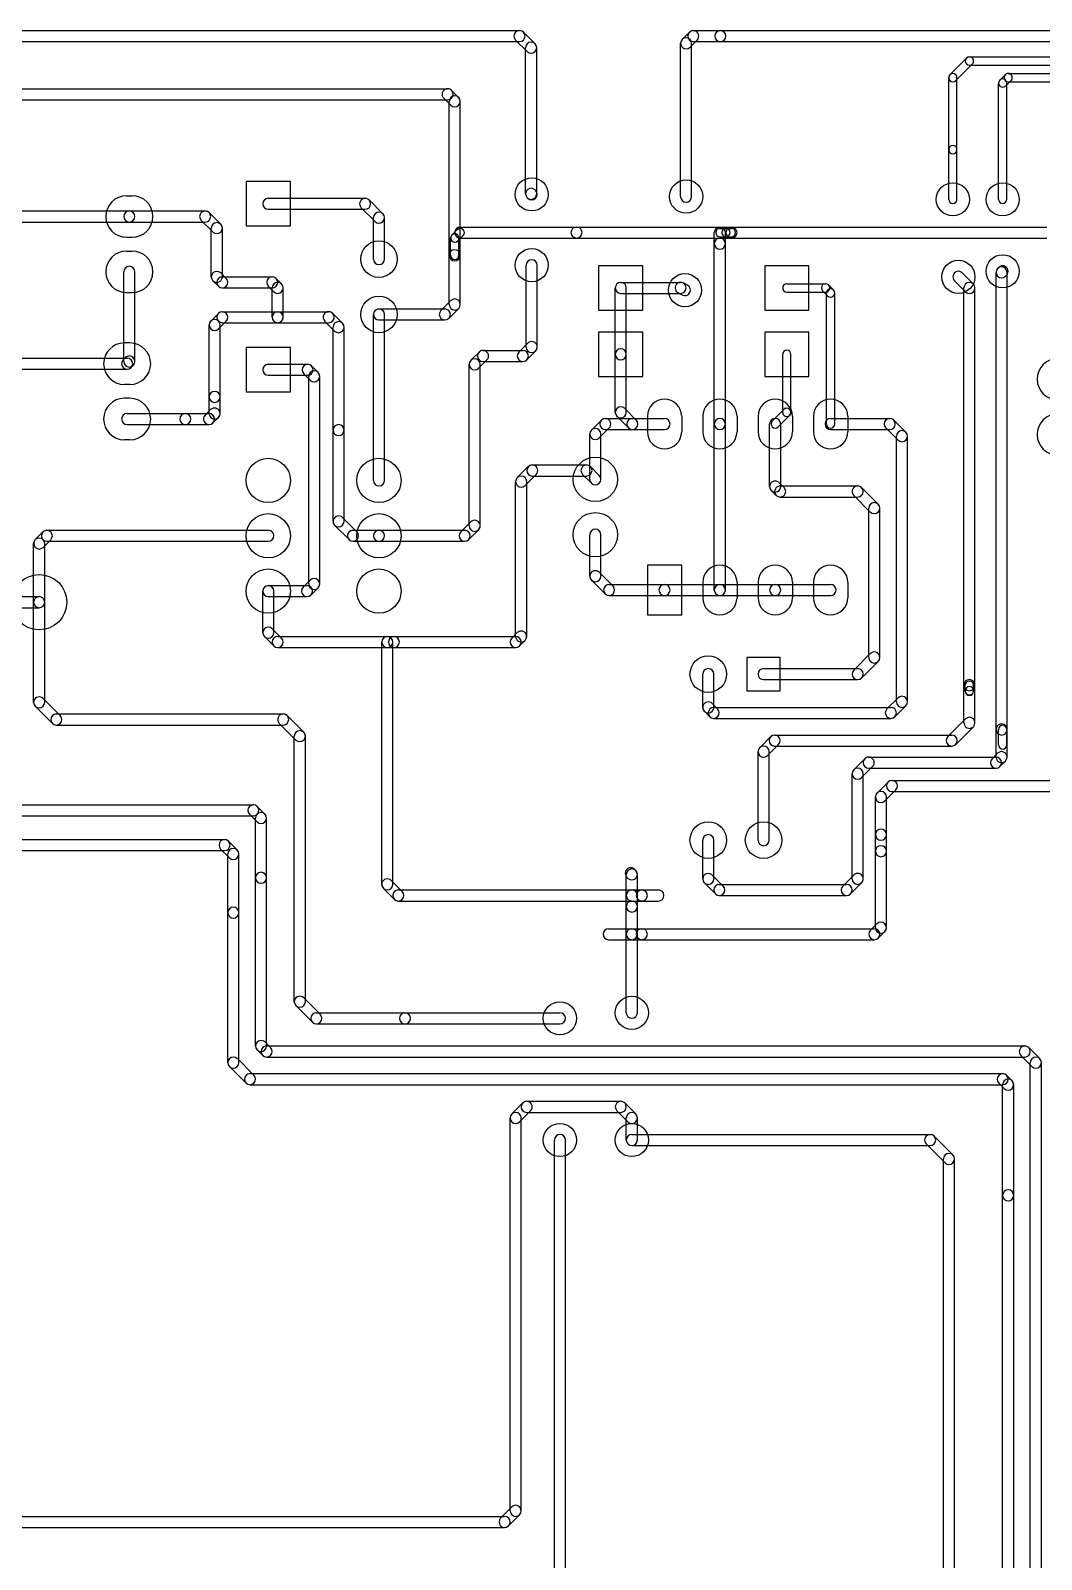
# Model space of a CAD drawing. Extents: x 6950 to 110575, y 15345 to 73470.
# Drawn here: x 23355 to 41620, y 43372 to 71000 of the extents above; entities that cross this region are included whole.
import ezdxf

# ---------------------------------------------------------------- set-up
doc = ezdxf.new("R2010")
doc.units = 0
doc.layers.add('BLACK', color=1, linetype='CONTINUOUS')

msp = doc.modelspace()

# ---------------------------------------------------------------- linework, layer by layer
at = {"layer": 'BLACK'}
for p, q in [((21650, 71000), (32190, 71000)), ((21650, 70800), (32190, 70800)), ((32329, 70620), (32120, 70829)), ((32470, 70761), (32261, 70970)), ((35100, 68000), (35100, 70770)), ((35130, 70841), (35259, 70970)), ((35271, 70700), (35400, 70829)), ((35300, 68000), (35300, 70770)), ((35330, 71000), (35820, 71000)), ((35330, 70800), (35820, 70800)), ((35820, 71000), (77880, 71000)), ((35820, 70800), (77880, 70800)), ((32300, 68050), (32300, 70690)), ((32500, 68050), (32500, 70690)), ((39967, 70203), (40267, 70503)), ((40320, 70525), (76620, 70525)), ((40073, 70097), (40373, 70397)), ((40320, 70375), (76620, 70375)), ((40867, 70104), (40966, 70203)), ((41020, 70225), (76220, 70225)), ((22620, 69950), (30890, 69950)), ((31090, 69791), (30961, 69920)), ((39945, 68850), (39945, 70150)), ((40095, 68850), (40095, 70150)), ((40845, 67950), (40845, 70050)), ((40974, 69997), (41073, 70096)), ((40995, 67950), (40995, 70050)), ((41020, 70075), (76220, 70075)), ((22620, 69750), (30890, 69750)), ((30949, 69650), (30820, 69779)), ((30920, 66940), (30920, 69720)), ((31120, 66940), (31120, 69720)), ((39945, 67950), (39945, 68850)), ((40095, 67950), (40095, 68850)), ((28050, 68270), (27250, 68270)), ((27250, 68270), (27250, 67470)), ((28050, 67470), (28050, 68270)), ((25090, 68015), (25190, 68015)), ((27650, 67970), (29400, 67970)), ((32339, 67969), (32329, 67979)), ((32481, 68111), (32471, 68121)), ((23140, 67740), (25140, 67740)), ((25140, 67740), (26510, 67740)), ((26581, 67710), (26790, 67501)), ((27650, 67770), (29400, 67770)), ((29579, 67550), (29330, 67799)), ((29720, 67691), (29471, 67940)), ((23140, 67540), (25140, 67540)), ((25140, 67540), (26510, 67540)), ((26440, 67569), (26649, 67360)), ((26620, 66550), (26620, 67430)), ((26820, 66550), (26820, 67430)), ((27250, 67470), (28050, 67470)), ((29550, 66870), (29550, 67620)), ((29750, 66870), (29750, 67620)), ((31120, 67450), (33220, 67450)), ((33220, 67450), (36020, 67450)), ((35810, 67425), (35920, 67425)), ((35920, 67425), (36020, 67425)), ((36020, 67450), (41720, 67450)), ((25090, 67265), (25190, 67265)), ((30945, 66940), (30945, 67250)), ((31066, 67403), (30967, 67304)), ((31173, 67296), (31074, 67197)), ((31095, 66940), (31095, 67250)), ((31120, 67250), (33220, 67250)), ((33220, 67250), (36020, 67250)), ((35710, 67150), (35710, 67350)), ((35710, 63890), (35710, 67150)), ((35810, 67275), (35920, 67275)), ((35910, 67150), (35910, 67350)), ((35910, 63890), (35910, 67150)), ((35920, 67275), (36020, 67275)), ((36020, 67250), (41720, 67250)), ((25090, 67015), (25190, 67015)), ((30920, 66050), (30920, 66940)), ((31120, 66050), (31120, 66940)), ((25040, 65020), (25040, 66640)), ((25240, 65020), (25240, 66640)), ((26791, 66620), (26890, 66521)), ((32310, 65280), (32310, 66760)), ((32510, 65280), (32510, 66760)), ((33620, 66750), (33620, 65950)), ((34420, 66750), (33620, 66750)), ((34420, 65950), (34420, 66750)), ((36620, 66750), (36620, 65950)), ((37420, 66750), (36620, 66750)), ((37420, 65950), (37420, 66750)), ((40390, 66421), (40191, 66620)), ((40800, 58370), (40800, 66630)), ((40829, 66701), (40849, 66721)), ((41000, 58370), (41000, 66630)), ((26650, 66479), (26749, 66380)), ((26820, 66550), (27720, 66550)), ((26820, 66350), (27720, 66350)), ((27650, 66379), (27749, 66280)), ((27720, 65820), (27720, 66350)), ((27791, 66520), (27890, 66421)), ((27920, 65820), (27920, 66350)), ((33920, 65150), (33920, 66350)), ((34020, 66450), (35100, 66450)), ((34120, 65150), (34120, 66350)), ((35224, 66400), (35145, 66439)), ((37020, 66425), (37720, 66425)), ((37773, 66403), (37863, 66313)), ((40249, 66280), (40050, 66479)), ((40220, 59170), (40220, 66350)), ((40420, 59170), (40420, 66350)), ((40971, 66559), (40991, 66579)), ((25090, 66265), (25190, 66265)), ((30949, 66121), (30769, 65941)), ((34020, 66250), (35100, 66250)), ((35135, 66221), (35056, 66260)), ((37020, 66275), (37720, 66275)), ((37667, 66297), (37757, 66207)), ((37735, 63890), (37735, 66260)), ((37885, 63890), (37885, 66260)), ((26749, 65890), (26610, 65751)), ((26820, 65920), (27820, 65920)), ((27820, 65920), (28740, 65920)), ((28991, 65711), (28811, 65891)), ((29550, 62870), (29550, 65870)), ((29650, 65970), (30840, 65970)), ((29650, 65770), (30840, 65770)), ((29750, 62870), (29750, 65870)), ((31091, 65979), (30911, 65799)), ((33620, 65950), (34420, 65950)), ((36620, 65950), (37420, 65950)), ((26580, 64380), (26580, 65680)), ((26890, 65749), (26751, 65610)), ((26780, 64380), (26780, 65680)), ((26820, 65720), (27820, 65720)), ((27820, 65720), (28740, 65720)), ((28849, 65569), (28669, 65749)), ((28820, 63780), (28820, 65640)), ((29020, 63780), (29020, 65640)), ((33620, 65550), (33620, 64750)), ((34420, 65550), (33620, 65550)), ((34420, 64750), (34420, 65550)), ((36620, 65550), (36620, 64750)), ((37420, 65550), (36620, 65550)), ((37420, 64750), (37420, 65550)), ((25150, 65355), (25050, 65355)), ((28050, 65270), (27250, 65270)), ((27250, 65270), (27250, 64470)), ((28050, 64470), (28050, 65270)), ((31530, 65220), (32250, 65220)), ((32179, 65191), (32339, 65351)), ((32321, 65049), (32481, 65209)), ((23190, 65080), (25100, 65080)), ((25069, 65091), (25029, 65051)), ((25211, 64949), (25171, 64909)), ((27650, 64970), (28360, 64970)), ((28431, 64940), (28550, 64821)), ((31280, 62050), (31280, 64970)), ((31309, 65041), (31459, 65191)), ((31451, 64899), (31601, 65049)), ((31480, 62050), (31480, 64970)), ((31530, 65020), (32250, 65020)), ((33920, 64100), (33920, 65150)), ((34120, 64100), (34120, 65150)), ((36945, 64100), (36945, 65150)), ((37095, 64100), (37095, 65150)), ((23190, 64880), (25100, 64880)), ((27650, 64770), (28360, 64770)), ((28290, 64799), (28409, 64680)), ((28380, 61000), (28380, 64750)), ((28580, 61000), (28580, 64750)), ((33620, 64750), (34420, 64750)), ((36620, 64750), (37420, 64750)), ((25150, 64605), (25050, 64605)), ((26580, 64080), (26580, 64380)), ((26780, 64080), (26780, 64380)), ((27250, 64470), (28050, 64470)), ((25150, 64355), (25050, 64355)), ((26510, 64051), (26609, 64150)), ((34091, 64170), (34300, 63961)), ((36967, 64153), (36757, 63943)), ((25100, 64080), (26150, 64080)), ((25100, 63880), (26150, 63880)), ((26150, 64080), (26580, 64080)), ((26150, 63880), (26580, 63880)), ((26651, 63910), (26750, 64009)), ((33489, 63781), (33669, 63961)), ((33740, 63990), (34230, 63990)), ((33950, 64029), (34159, 63820)), ((34230, 63990), (34810, 63990)), ((34500, 64030), (34500, 63750)), ((35120, 64030), (35120, 63750)), ((35500, 64030), (35500, 63750)), ((35710, 60890), (35710, 63890)), ((35910, 60890), (35910, 63890)), ((36120, 64030), (36120, 63750)), ((36500, 64030), (36500, 63750)), ((36710, 62760), (36710, 63890)), ((37073, 64047), (36863, 63837)), ((36910, 62760), (36910, 63890)), ((37120, 64030), (37120, 63750)), ((37500, 64030), (37500, 63750)), ((37810, 63990), (38880, 63990)), ((38120, 64030), (38120, 63750)), ((38951, 63960), (39170, 63741)), ((25150, 63605), (25050, 63605)), ((28820, 62130), (28820, 63780)), ((29020, 62130), (29020, 63780)), ((33460, 62890), (33460, 63710)), ((33631, 63639), (33811, 63819)), ((33660, 62890), (33660, 63710)), ((33740, 63790), (34230, 63790)), ((34230, 63790), (34810, 63790)), ((37810, 63790), (38880, 63790)), ((38810, 63819), (39029, 63600)), ((39000, 58870), (39000, 63670)), ((39200, 58870), (39200, 63670)), ((32150, 62921), (32349, 63120)), ((32420, 63150), (33400, 63150)), ((33471, 63121), (33631, 62961)), ((32120, 60050), (32120, 62850)), ((32291, 62780), (32490, 62979)), ((32320, 60050), (32320, 62850)), ((32420, 62950), (33400, 62950)), ((33329, 62979), (33489, 62819)), ((36970, 62741), (36881, 62830)), ((36900, 62770), (38300, 62770)), ((38671, 62441), (38371, 62741)), ((36829, 62600), (36740, 62689)), ((36900, 62570), (38300, 62570)), ((38529, 62299), (38229, 62599)), ((29250, 61941), (28991, 62200)), ((38500, 59670), (38500, 62370)), ((38700, 59670), (38700, 62370)), ((23579, 61940), (23440, 61801)), ((23650, 61970), (27650, 61970)), ((29109, 61800), (28850, 62059)), ((29180, 61970), (29650, 61970)), ((29650, 61970), (31200, 61970)), ((31129, 61941), (31309, 62121)), ((31271, 61799), (31451, 61979)), ((33460, 61140), (33460, 61890)), ((33660, 61140), (33660, 61890)), ((23410, 60670), (23410, 61730)), ((23720, 61799), (23581, 61660)), ((23610, 60670), (23610, 61730)), ((23650, 61770), (27650, 61770)), ((29180, 61770), (29650, 61770)), ((29650, 61770), (31200, 61770)), ((34500, 61340), (34500, 60440)), ((35120, 61340), (34500, 61340)), ((35120, 60440), (35120, 61340)), ((28409, 61070), (28280, 60941)), ((33739, 60820), (33490, 61069)), ((33880, 60961), (33631, 61210)), ((27550, 60120), (27550, 60870)), ((27650, 60970), (28350, 60970)), ((27750, 60120), (27750, 60870)), ((28550, 60929), (28421, 60800)), ((33810, 60990), (34810, 60990)), ((33810, 60790), (34810, 60790)), ((34810, 60990), (35810, 60990)), ((34810, 60790), (35810, 60790)), ((35500, 61030), (35500, 60750)), ((35810, 60990), (36810, 60990)), ((35810, 60790), (36810, 60790)), ((36120, 61030), (36120, 60750)), ((36500, 61030), (36500, 60750)), ((36810, 60990), (37810, 60990)), ((36810, 60790), (37810, 60790)), ((37120, 61030), (37120, 60750)), ((37500, 61030), (37500, 60750)), ((38120, 61030), (38120, 60750)), ((21400, 60770), (23510, 60770)), ((21400, 60570), (23510, 60570)), ((23410, 58860), (23410, 60670)), ((23610, 58860), (23610, 60670)), ((27650, 60770), (28350, 60770)), ((34500, 60440), (35120, 60440)), ((27579, 60049), (27749, 59879)), ((27721, 60191), (27891, 60021)), ((27820, 60050), (29800, 60050)), ((29800, 60050), (29920, 60050)), ((29920, 60050), (32120, 60050)), ((32050, 60021), (32149, 60120)), ((32191, 59880), (32290, 59979)), ((27820, 59850), (29800, 59850)), ((29700, 55570), (29700, 59950)), ((29800, 59850), (29920, 59850)), ((29900, 55570), (29900, 59950)), ((29920, 59850), (32120, 59850)), ((38229, 59441), (38529, 59741)), ((36900, 59670), (36300, 59670)), ((36300, 59670), (36300, 59070)), ((36600, 59470), (38300, 59470)), ((36900, 59070), (36900, 59670)), ((38371, 59299), (38671, 59599)), ((35500, 58770), (35500, 59370)), ((35700, 58770), (35700, 59370)), ((36600, 59270), (38300, 59270)), ((40220, 58490), (40220, 59170)), ((40245, 59070), (40245, 59170)), ((40395, 59070), (40395, 59170)), ((40420, 58490), (40420, 59170)), ((23891, 58621), (23581, 58931)), ((36300, 59070), (36900, 59070)), ((39029, 58940), (38830, 58741)), ((40245, 59060), (40245, 59070)), ((40395, 59060), (40395, 59070)), ((23749, 58479), (23439, 58789)), ((23820, 58650), (27920, 58650)), ((28291, 58321), (27991, 58621)), ((35629, 58600), (35530, 58699)), ((35770, 58741), (35671, 58840)), ((35700, 58770), (38900, 58770)), ((39170, 58799), (38971, 58600)), ((23820, 58450), (27920, 58450)), ((28149, 58179), (27849, 58479)), ((35700, 58570), (38900, 58570)), ((40249, 58561), (39929, 58241)), ((40391, 58419), (40071, 58099)), ((40800, 57870), (40800, 58370)), ((40845, 58090), (40845, 58370)), ((40995, 58090), (40995, 58370)), ((41000, 57870), (41000, 58370)), ((28120, 53450), (28120, 58250)), ((28320, 53450), (28320, 58250)), ((36729, 58240), (36530, 58041)), ((36870, 58099), (36671, 57900)), ((36800, 58270), (40000, 58270)), ((36800, 58070), (40000, 58070)), ((36500, 56370), (36500, 57970)), ((36700, 56370), (36700, 57970)), ((38230, 57641), (38429, 57840)), ((38500, 57870), (40800, 57870)), ((40730, 57841), (40829, 57940)), ((40871, 57700), (40970, 57799)), ((38200, 55670), (38200, 57570)), ((38371, 57500), (38570, 57699)), ((38400, 55670), (38400, 57570)), ((38500, 57670), (40800, 57670)), ((38849, 57420), (38650, 57221)), ((38990, 57279), (38791, 57080)), ((38920, 57450), (41920, 57450)), ((38920, 57250), (41920, 57250)), ((15640, 57010), (27380, 57010)), ((27451, 56980), (27590, 56841)), ((38620, 56470), (38620, 57150)), ((38820, 56470), (38820, 57150)), ((15640, 56810), (27380, 56810)), ((27310, 56839), (27449, 56700)), ((27420, 55690), (27420, 56770)), ((27620, 55690), (27620, 56770)), ((14820, 56380), (26860, 56380)), ((35500, 55670), (35500, 56370)), ((35700, 55670), (35700, 56370)), ((38620, 56170), (38620, 56470)), ((38820, 56170), (38820, 56470)), ((14820, 56180), (26860, 56180)), ((26789, 56209), (26949, 56049)), ((26920, 55060), (26920, 56120)), ((26931, 56351), (27091, 56191)), ((27120, 55060), (27120, 56120)), ((38620, 54790), (38620, 56170)), ((38820, 54790), (38820, 56170)), ((34291, 55821), (34271, 55841)), ((27420, 52650), (27420, 55690)), ((27620, 52650), (27620, 55690)), ((30070, 55441), (29871, 55640)), ((34120, 55170), (34120, 55750)), ((34149, 55679), (34129, 55699)), ((34320, 55170), (34320, 55750)), ((35530, 55599), (35729, 55400)), ((35671, 55740), (35870, 55541)), ((35800, 55570), (38100, 55570)), ((38030, 55541), (38229, 55740)), ((38171, 55400), (38370, 55599)), ((29929, 55300), (29730, 55499)), ((30000, 55470), (34400, 55470)), ((30000, 55270), (34400, 55270)), ((34120, 55170), (34120, 55370)), ((34220, 55470), (34400, 55470)), ((34220, 55270), (34400, 55270)), ((34320, 55170), (34320, 55370)), ((34400, 55470), (34700, 55470)), ((34400, 55270), (34700, 55270)), ((35800, 55370), (38100, 55370)), ((26920, 52350), (26920, 55060)), ((27120, 52350), (27120, 55060)), ((34120, 54670), (34120, 55170)), ((34320, 54670), (34320, 55170)), ((33800, 54770), (34400, 54770)), ((34220, 54770), (34400, 54770)), ((34400, 54770), (38600, 54770)), ((38649, 54860), (38530, 54741)), ((38790, 54719), (38671, 54600)), ((33800, 54570), (34400, 54570)), ((34120, 53250), (34120, 54670)), ((34220, 54570), (34400, 54570)), ((34320, 53250), (34320, 54670)), ((34400, 54570), (38600, 54570)), ((28449, 53079), (28149, 53379)), ((28591, 53221), (28291, 53521)), ((28520, 53250), (30120, 53250)), ((28520, 53050), (30120, 53050)), ((30120, 53250), (32920, 53250)), ((30120, 53050), (32920, 53050)), ((27549, 52480), (27450, 52579)), ((27690, 52621), (27591, 52720)), ((27620, 52650), (41320, 52650)), ((41590, 52421), (41391, 52620)), ((26949, 52279), (27249, 51979)), ((27091, 52421), (27391, 52121)), ((27620, 52450), (41320, 52450)), ((41449, 52280), (41250, 52479)), ((41420, 37950), (41420, 52350)), ((41620, 37950), (41620, 52350)), ((27320, 52150), (40920, 52150)), ((27320, 51950), (40920, 51950)), ((40850, 51979), (40949, 51880)), ((40920, 49950), (40920, 51950)), ((40991, 52120), (41090, 52021)), ((41120, 49950), (41120, 51950)), ((32050, 51421), (32249, 51620)), ((32191, 51280), (32390, 51479)), ((32320, 51650), (34020, 51650)), ((32320, 51450), (34020, 51450)), ((33950, 51479), (34149, 51280)), ((34091, 51620), (34290, 51421)), ((32020, 44250), (32020, 51350)), ((32220, 44250), (32220, 51350)), ((34120, 50950), (34120, 51350)), ((34320, 50950), (34320, 51350)), ((32820, 42320), (32820, 50950)), ((33020, 42320), (33020, 50950)), ((34220, 51050), (39610, 51050)), ((34220, 50850), (39610, 50850)), ((39879, 50540), (39540, 50879)), ((40020, 50681), (39681, 51020)), ((39850, 34590), (39850, 50610)), ((40050, 34590), (40050, 50610)), ((40920, 41650), (40920, 49950)), ((41120, 41650), (41120, 49950)), ((31850, 44121), (32049, 44320)), ((18720, 44150), (31920, 44150)), ((18720, 43950), (31920, 43950)), ((31991, 43980), (32190, 44179))]:
    msp.add_line(p, q, dxfattribs=at)
for centre, radius in [((32410, 68040), 300), ((35200, 68000), 300), ((40020, 67950), 300), ((40920, 67950), 300), ((29650, 66870), 330), ((32410, 66760), 300), ((40920, 66650), 300), ((35180, 66310), 300), ((40120, 66550), 300), ((29650, 65870), 330), ((27650, 62870), 400), ((29650, 62870), 400), ((33560, 62890), 400), ((27650, 61870), 400), ((29650, 61870), 400), ((33560, 61890), 400), ((23510, 60670), 500), ((27650, 60870), 400), ((29650, 60870), 400), ((35600, 59370), 330), ((35600, 56370), 330), ((36600, 56370), 330), ((32920, 53150), 300), ((34220, 53250), 300), ((32920, 50950), 300), ((34220, 50950), 300)]:
    msp.add_circle(centre, radius, dxfattribs=at)
for centre, radius, start, end in [((32190, 70900), 100, 405, 585), ((32190, 70900), 100, 270, 450), ((32400, 70690), 100, 360, 540), ((32400, 70690), 100, 225, 405), ((35200, 70770), 100, 360, 540), ((35201, 70771), 100, 135, 315), ((35330, 70900), 100, 90, 270), ((35329, 70899), 100, 315, 495), ((35820, 70900), 100, 90, 270), ((35820, 70900), 100, 270, 450), ((40320, 70450), 75, 90, 270), ((40320, 70450), 75, 315, 495), ((40020, 70150), 75, 360, 540), ((40020, 70150), 75, 135, 315), ((41020, 70150), 75, 90, 270), ((41019, 70149), 75, 315, 495), ((30891, 69849), 100, 405, 585), ((30890, 69850), 100, 270, 450), ((40920, 70050), 75, 360, 540), ((40921, 70051), 75, 135, 315), ((31020, 69720), 100, 360, 540), ((31019, 69721), 100, 225, 405), ((40020, 68850), 75, 360, 540), ((40020, 68850), 75, 180, 360), ((25090, 67640), 375, 90, 270), ((25190, 67640), 375, 270, 450), ((27650, 67870), 100, 90, 270), ((29401, 67869), 100, 405, 585), ((29400, 67870), 100, 270, 450), ((32400, 68050), 100, 405, 585), ((32400, 68050), 100, 180, 360), ((32410, 68040), 100, 225, 405), ((35200, 68000), 100, 180, 360), ((25140, 67640), 100, 90, 270), ((25140, 67640), 100, 270, 450), ((26510, 67640), 100, 45, 225), ((26510, 67640), 100, 270, 450), ((29650, 67620), 100, 360, 540), ((29649, 67621), 100, 225, 405), ((40020, 67950), 75, 180, 360), ((40920, 67950), 75, 180, 360), ((26720, 67430), 100, 360, 540), ((26720, 67430), 100, 225, 405), ((31120, 67350), 100, 90, 270), ((31119, 67349), 75, -45, 135), ((33220, 67350), 100, 90, 270), ((33220, 67350), 100, 270, 450), ((35810, 67350), 100, 360, 540), ((35810, 67350), 75, 90, 270), ((35920, 67350), 75, 90, 270), ((36020, 67350), 100, 90, 270), ((35920, 67350), 75, 270, 450), ((36020, 67350), 100, 270, 450), ((36020, 67350), 75, 270, 450), ((31020, 67250), 75, 360, 540), ((31021, 67251), 75, 135, 315), ((35810, 67150), 100, 360, 540), ((35810, 67150), 100, 180, 360), ((25090, 66640), 375, 90, 270), ((25190, 66640), 375, 270, 450), ((29650, 66870), 100, 180, 360), ((31020, 66940), 100, 360, 540), ((31020, 66940), 100, 180, 360), ((31020, 66940), 75, 180, 360), ((25140, 66640), 100, 360, 540), ((26721, 66549), 100, 45, 225), ((32410, 66760), 100, 360, 540), ((40120, 66550), 100, 405, 585), ((40900, 66630), 100, 360, 540), ((40900, 66630), 100, 135, 315), ((40920, 66650), 100, 315, 495), ((26720, 66550), 100, 180, 360), ((26820, 66450), 100, 90, 270), ((26819, 66451), 100, 225, 405), ((27721, 66449), 100, 45, 225), ((27720, 66450), 100, 270, 450), ((27820, 66350), 100, 360, 540), ((27819, 66351), 100, 225, 405), ((34020, 66350), 100, 90, 270), ((34020, 66350), 100, 360, 540), ((35101, 66350), 100, 423, 603), ((35100, 66350), 100, 270, 450), ((35179, 66310), 100, 243, 423), ((37020, 66350), 75, 90, 270), ((37720, 66350), 75, 45, 225), ((37720, 66350), 75, 270, 450), ((37810, 66260), 75, 360, 540), ((37810, 66260), 75, 225, 405), ((40320, 66350), 100, 360, 540), ((40320, 66350), 100, 225, 405), ((31020, 66050), 100, 180, 360), ((31020, 66050), 100, -45, 135), ((26680, 65680), 100, 360, 540), ((26820, 65820), 100, 90, 270), ((26819, 65819), 100, -45, 135), ((27820, 65820), 100, 90, 270), ((27820, 65820), 100, 180, 360), ((27820, 65820), 100, 270, 450), ((28740, 65820), 100, 405, 585), ((28740, 65820), 100, 270, 450), ((29650, 65870), 100, 90, 270), ((29650, 65870), 100, 360, 540), ((30840, 65870), 100, 135, 315), ((30840, 65870), 100, 270, 450), ((26681, 65681), 100, 135, 315), ((28920, 65640), 100, 360, 540), ((28920, 65640), 100, 225, 405), ((25050, 64980), 375, 450, 630), ((25150, 64980), 375, 270, 450), ((31530, 65120), 100, 90, 270), ((31530, 65120), 100, 315, 495), ((32250, 65120), 100, 270, 450), ((32410, 65280), 100, 180, 360), ((32410, 65280), 100, 315, 495), ((34020, 65150), 100, 360, 540), ((37020, 65150), 75, 360, 540), ((25100, 64980), 100, 135, 315), ((25140, 65020), 100, 180, 360), ((25140, 65020), 100, -45, 135), ((25100, 64980), 100, 270, 450), ((27650, 64870), 100, 90, 270), ((28361, 64869), 100, 45, 225), ((28360, 64870), 100, 270, 450), ((31380, 64970), 100, 360, 540), ((31380, 64970), 100, 135, 315), ((32250, 65120), 100, 135, 315), ((34020, 65150), 100, 180, 360), ((41920, 64700), 375, 450, 630), ((28480, 64750), 100, 360, 540), ((28479, 64751), 100, 225, 405), ((26680, 64380), 100, 360, 540), ((26680, 64380), 100, 180, 360), ((25050, 63980), 375, 450, 630), ((25150, 63980), 375, 270, 450), ((26679, 64079), 100, 315, 495), ((34020, 64100), 100, 45, 225), ((34020, 64100), 100, 180, 360), ((34810, 64030), 310, 0, 180), ((35810, 64030), 310, 0, 180), ((36810, 64030), 310, 0, 180), ((37020, 64100), 75, 180, 360), ((37020, 64100), 75, -45, 135), ((37810, 64030), 310, 0, 180), ((25100, 63980), 100, 90, 270), ((26150, 63980), 100, 90, 270), ((26150, 63980), 100, 270, 450), ((26581, 63981), 100, 135, 315), ((26580, 63980), 100, 270, 450), ((26680, 64080), 100, 180, 360), ((28920, 63780), 100, 360, 540), ((33740, 63890), 100, 90, 270), ((33740, 63890), 100, 315, 495), ((34230, 63890), 100, 90, 270), ((34230, 63890), 100, 225, 405), ((34230, 63890), 100, 270, 450), ((34810, 63890), 100, 270, 450), ((35810, 63890), 100, 360, 540), ((35810, 63890), 100, 180, 360), ((36810, 63890), 100, 360, 540), ((36810, 63890), 75, 135, 315), ((37810, 63890), 100, 90, 270), ((37810, 63890), 75, 180, 360), ((38880, 63890), 100, 45, 225), ((38880, 63890), 100, 270, 450), ((41920, 63700), 375, 450, 630), ((28920, 63780), 100, 180, 360), ((33560, 63710), 100, 360, 540), ((33560, 63710), 100, 135, 315), ((34810, 63750), 310, 180, 360), ((35810, 63750), 310, 180, 360), ((36810, 63750), 310, 180, 360), ((37810, 63750), 310, 180, 360), ((39100, 63670), 100, 360, 540), ((39100, 63670), 100, 225, 405), ((32420, 63050), 100, 90, 270), ((32420, 63050), 100, 315, 495), ((33400, 63050), 100, 45, 225), ((33400, 63050), 100, 270, 450), ((29650, 62870), 100, 180, 360), ((32220, 62850), 100, 360, 540), ((32220, 62850), 100, 135, 315), ((33560, 62890), 100, 180, 360), ((33560, 62890), 100, 225, 405), ((36810, 62760), 100, 405, 585), ((36810, 62760), 100, 180, 360), ((36900, 62670), 100, 90, 270), ((36900, 62670), 100, 225, 405), ((38300, 62670), 100, 405, 585), ((38300, 62670), 100, 270, 450), ((38600, 62370), 100, 360, 540), ((38600, 62370), 100, 225, 405), ((28921, 62129), 100, 405, 585), ((23650, 61870), 100, 90, 270), ((23649, 61869), 100, -45, 135), ((27650, 61870), 100, 270, 450), ((28920, 62130), 100, 180, 360), ((29180, 61870), 100, 90, 270), ((29179, 61871), 100, 225, 405), ((29650, 61870), 100, 90, 270), ((29650, 61870), 100, 270, 450), ((31200, 61870), 100, 135, 315), ((31200, 61870), 100, 270, 450), ((31380, 62050), 100, 180, 360), ((31380, 62050), 100, 315, 495), ((33560, 61890), 100, 360, 540), ((23510, 61730), 100, 360, 540), ((23511, 61731), 100, 135, 315), ((35810, 61030), 310, 0, 180), ((36810, 61030), 310, 0, 180), ((37810, 61030), 310, 0, 180), ((28479, 60999), 100, -45, 135), ((33560, 61140), 100, 180, 360), ((33561, 61139), 100, 405, 585), ((27650, 60870), 100, 360, 540), ((27650, 60870), 100, 90, 270), ((28351, 60871), 100, 135, 315), ((28350, 60870), 100, 270, 450), ((28480, 61000), 100, 180, 360), ((33810, 60890), 100, 90, 270), ((33809, 60891), 100, 225, 405), ((34810, 60890), 100, 90, 270), ((34810, 60890), 100, 270, 450), ((35810, 60890), 100, 90, 270), ((35810, 60890), 100, 180, 360), ((35810, 60890), 100, 270, 450), ((36810, 60890), 100, 90, 270), ((36810, 60890), 100, 270, 450), ((37810, 60890), 100, 270, 450), ((23510, 60670), 100, 360, 540), ((23510, 60670), 100, 180, 360), ((23510, 60670), 100, 270, 450), ((35810, 60750), 310, 180, 360), ((36810, 60750), 310, 180, 360), ((37810, 60750), 310, 180, 360), ((27650, 60120), 100, 45, 225), ((27650, 60120), 100, 180, 360), ((27820, 59950), 100, 90, 270), ((27820, 59950), 100, 225, 405), ((29800, 59950), 100, 360, 540), ((29800, 59950), 100, 90, 270), ((29800, 59950), 100, 270, 450), ((29920, 59950), 100, 90, 270), ((29920, 59950), 100, 270, 450), ((32121, 59951), 100, 135, 315), ((32120, 59950), 100, 270, 450), ((32220, 60050), 100, 180, 360), ((32219, 60049), 100, 315, 495), ((38600, 59670), 100, 315, 495), ((35600, 59370), 100, 360, 540), ((36600, 59370), 100, 90, 270), ((38300, 59370), 100, 135, 315), ((38300, 59370), 100, 270, 450), ((38600, 59670), 100, 180, 360), ((40320, 59170), 100, 360, 540), ((40320, 59170), 100, 180, 360), ((40320, 59170), 75, 360, 540), ((40320, 59070), 75, 360, 540), ((23510, 58860), 100, 405, 585), ((23510, 58860), 100, 180, 360), ((35601, 58769), 100, 405, 585), ((39100, 58870), 100, 180, 360), ((39100, 58870), 100, -45, 135), ((40320, 59070), 75, 180, 360), ((40320, 59060), 75, 180, 360), ((23820, 58550), 100, 90, 270), ((23820, 58550), 100, 225, 405), ((27920, 58550), 100, 405, 585), ((27920, 58550), 100, 270, 450), ((35600, 58770), 100, 180, 360), ((35700, 58670), 100, 90, 270), ((35699, 58671), 100, 225, 405), ((38900, 58670), 100, 135, 315), ((38900, 58670), 100, 270, 450), ((40320, 58490), 100, -45, 135), ((28220, 58250), 100, 360, 540), ((28220, 58250), 100, 225, 405), ((40320, 58490), 100, 180, 360), ((40900, 58370), 100, 360, 540), ((40900, 58370), 100, 180, 360), ((40920, 58370), 75, 360, 540), ((36600, 57970), 100, 360, 540), ((36600, 57970), 100, 135, 315), ((36800, 58170), 100, 90, 270), ((36800, 58170), 100, -45, 135), ((40000, 58170), 100, 135, 315), ((40000, 58170), 100, 270, 450), ((40920, 58090), 75, 180, 360), ((38500, 57770), 100, 90, 270), ((38500, 57770), 100, 315, 495), ((40801, 57771), 100, 135, 315), ((40800, 57770), 100, 270, 450), ((40900, 57870), 100, 180, 360), ((40899, 57869), 100, 315, 495), ((38300, 57570), 100, 360, 540), ((38300, 57570), 100, 135, 315), ((38720, 57150), 100, 360, 540), ((38720, 57150), 100, 135, 315), ((38920, 57350), 100, 90, 270), ((38920, 57350), 100, -45, 135), ((27381, 56909), 100, 45, 225), ((27380, 56910), 100, 270, 450), ((27520, 56770), 100, 360, 540), ((27519, 56771), 100, 225, 405), ((26860, 56280), 100, 45, 225), ((26860, 56280), 100, 270, 450), ((35600, 56370), 100, 360, 540), ((36600, 56370), 100, 180, 360), ((38720, 56470), 100, 360, 540), ((38720, 56470), 100, 180, 360), ((27020, 56120), 100, 360, 540), ((27020, 56120), 100, 225, 405), ((38720, 56170), 100, 360, 540), ((38720, 56170), 100, 180, 360), ((34200, 55770), 100, 405, 585), ((34220, 55750), 100, 360, 540), ((34220, 55750), 100, 225, 405), ((27520, 55690), 100, 360, 540), ((27520, 55690), 100, 180, 360), ((29800, 55570), 100, 405, 585), ((29800, 55570), 100, 180, 360), ((35600, 55670), 100, 45, 225), ((35600, 55670), 100, 180, 360), ((35800, 55470), 100, 90, 270), ((35800, 55470), 100, 225, 405), ((38100, 55470), 100, 135, 315), ((38100, 55470), 100, 270, 450), ((38300, 55670), 100, 180, 360), ((38300, 55670), 100, 315, 495), ((30000, 55370), 100, 90, 270), ((30000, 55370), 100, 225, 405), ((34220, 55370), 100, 90, 270), ((34220, 55370), 100, 360, 540), ((34220, 55170), 100, 360, 540), ((34400, 55370), 100, 90, 270), ((34400, 55370), 100, 270, 450), ((34400, 55370), 100, 270, 450), ((34700, 55370), 100, 270, 450), ((27020, 55060), 100, 360, 540), ((27020, 55060), 100, 180, 360), ((34220, 55170), 100, 180, 360), ((34220, 55170), 100, 180, 360), ((33800, 54670), 100, 90, 270), ((34220, 54670), 100, 90, 270), ((34220, 54670), 100, 360, 540), ((34400, 54670), 100, 90, 270), ((34400, 54670), 100, 270, 450), ((34400, 54670), 100, 270, 450), ((38601, 54671), 100, 135, 315), ((38600, 54670), 100, 270, 450), ((38720, 54790), 100, 180, 360), ((38719, 54789), 100, -45, 135), ((34220, 54670), 100, 180, 360), ((28220, 53450), 100, 405, 585), ((28220, 53450), 100, 180, 360), ((28520, 53150), 100, 90, 270), ((28520, 53150), 100, 225, 405), ((30120, 53150), 100, 90, 270), ((30120, 53150), 100, 270, 450), ((32920, 53150), 100, 270, 450), ((34220, 53250), 100, 180, 360), ((27520, 52650), 100, 180, 360), ((27521, 52649), 100, 405, 585), ((27620, 52550), 100, 90, 270), ((27619, 52551), 100, 225, 405), ((41320, 52550), 100, 405, 585), ((41320, 52550), 100, 270, 450), ((27020, 52350), 100, 45, 225), ((27020, 52350), 100, 180, 360), ((41520, 52350), 100, 360, 540), ((41520, 52350), 100, 225, 405), ((27320, 52050), 100, 90, 270), ((27320, 52050), 100, 225, 405), ((40921, 52049), 100, 45, 225), ((40920, 52050), 100, 270, 450), ((41020, 51950), 100, 360, 540), ((41019, 51951), 100, 225, 405), ((32120, 51350), 100, 360, 540), ((32120, 51350), 100, 135, 315), ((32320, 51550), 100, 90, 270), ((32320, 51550), 100, 315, 495), ((34020, 51550), 100, 45, 225), ((34020, 51550), 100, 270, 450), ((34220, 51350), 100, 360, 540), ((34220, 51350), 100, 225, 405), ((32920, 50950), 100, 360, 540), ((34220, 50950), 100, 90, 270), ((34220, 50950), 100, 180, 360), ((39610, 50950), 100, 405, 585), ((39610, 50950), 100, 270, 450), ((39950, 50610), 100, 360, 540), ((39950, 50610), 100, 225, 405), ((41020, 49950), 100, 360, 540), ((41020, 49950), 100, 180, 360), ((32120, 44250), 100, 180, 360), ((32120, 44250), 100, 315, 495), ((31920, 44050), 100, 135, 315), ((31920, 44050), 100, 270, 450)]:
    msp.add_arc(centre, radius, start, end, dxfattribs=at)

doc.saveas('drawing.dxf')
